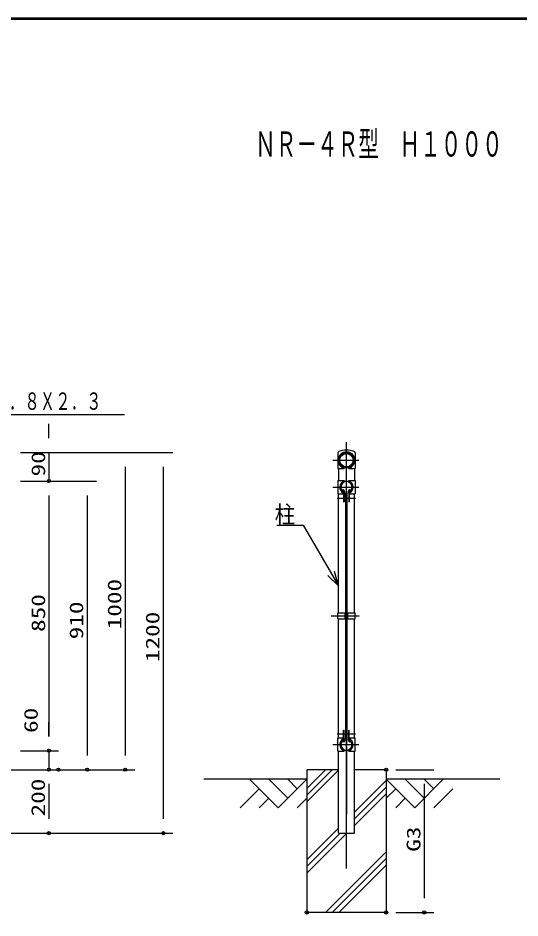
# Model space of a CAD drawing. Units: millimetres, scale not verified. Extents: x -4425 to 4425, y -3150 to 3150.
# Drawn here: x -1390 to 191, y 88 to 2925 of the extents above; entities that cross this region are included whole.
import ezdxf
from ezdxf.enums import TextEntityAlignment as Align

# ---------------------------------------------------------------- set-up
doc = ezdxf.new("R2010")
doc.units = ezdxf.units.MM
doc.header["$LTSCALE"] = 20
doc.header["$PDMODE"] = 32
doc.header["$PDSIZE"] = 10
doc.linetypes.add('USER1', pattern=[50.8, 31.75, -6.35, 6.35, -6.35])
for name, color, linetype, lineweight in [('0-0_1', 7, 'Continuous', 25), ('0-1_EXTCNT-LMEC0', 1, 'Continuous', 25), ('0-5_WAKU', 7, 'Continuous', 25)]:
    doc.layers.add(name, color=color, linetype=linetype, lineweight=lineweight)
doc.layers.add('0-3_DEFPOINTS', color=7, linetype='Continuous')
doc.styles.add('ＭＳ ゴシック', font='')
doc.styles.get('ＭＳ ゴシック').set_extended_font_data('MS Gothic')

msp = doc.modelspace()

# ---------------------------------------------------------------- linework, layer by layer
at = {"layer": '0-0_1', "color": 2}
for p, q in [((-1631.13, 1675.12), (-1054.64, 1675.12)), ((-381.25, 1134.7), (-414.2, 1167.64)), ((-381.25, 1134.7), (-393.31, 1179.7)), ((-480.85, 475.12), (-400.85, 555.12)), ((-422.07, 555.12), (-480.85, 496.33)), ((-381.25, 553.5), (-480.85, 453.9)), ((-230.85, 521.33), (-330.45, 421.73)), ((-330.45, 400.52), (-230.85, 500.12)), ((-230.85, 478.9), (-330.45, 379.3)), ((-381.25, 370.93), (-480.85, 271.33)), ((-480.85, 250.12), (-375.85, 355.12)), ((-355.85, 353.9), (-480.85, 228.9)), ((-230.85, 296.33), (-422.07, 105.12)), ((-400.85, 105.12), (-230.85, 275.12)), ((-230.85, 253.9), (-379.64, 105.12))]:
    msp.add_line(p, q, dxfattribs=at)
at = {"layer": '0-0_1', "color": 3, "linetype": 'USER1'}
for p, q in [((-355.85, 243.65), (-355.85, 1587.57)), ((-398.44, 1530.82), (-316.82, 1530.82)), ((-398.44, 1446.07), (-316.82, 1446.07)), ((-385.12, 1411.52), (-327.44, 1411.52)), ((-403.7, 1040.12), (-315.67, 1040.12)), ((-355.85, 1049.61), (-355.85, 342.87)), ((-385.12, 668.72), (-327.44, 668.72)), ((-398.44, 634.17), (-316.82, 634.17))]:
    msp.add_line(p, q, dxfattribs=at)
at = {"layer": '0-0_1'}
for p, q in [((-383.25, 1553.77), (-383.25, 1504.52)), ((-328.45, 1554.04), (-328.45, 1504.52)), ((-383.25, 1504.52), (-362.85, 1504.52)), ((-381.25, 1504.52), (-381.25, 1467.12)), ((-362.85, 1504.52), (-362.85, 1507.55)), ((-348.85, 1504.52), (-348.85, 1507.55)), ((-348.85, 1504.52), (-328.45, 1504.52)), ((-330.45, 1504.52), (-330.45, 1467.12)), ((-382.85, 1467.12), (-362.85, 1467.12)), ((-382.85, 1467.12), (-382.85, 1425.02)), ((-362.85, 1467.12), (-362.85, 1463.78)), ((-348.85, 1467.12), (-348.85, 1463.78)), ((-348.85, 1467.12), (-328.85, 1467.12)), ((-328.85, 1467.12), (-328.85, 1425.02)), ((-382.85, 1425.02), (-364.85, 1425.02)), ((-381.25, 1049.62), (-381.25, 1425.02)), ((-362.51, 1430.72), (-366.51, 1437.65)), ((-364.85, 1427.04), (-364.85, 1400.02)), ((-362.85, 1428.35), (-362.85, 1400.02)), ((-358.1, 1428.35), (-353.6, 1428.35)), ((-358.1, 651.88), (-358.1, 1428.35)), ((-353.6, 651.88), (-353.6, 1428.35)), ((-349.2, 1430.72), (-345.2, 1437.65)), ((-348.85, 1428.35), (-348.85, 1400.02)), ((-346.85, 1427.04), (-346.85, 1400.02)), ((-346.85, 1425.02), (-328.85, 1425.02)), ((-330.45, 1049.62), (-330.45, 1425.02)), ((-364.85, 1400.02), (-362.85, 1400.02)), ((-348.85, 1400.02), (-346.85, 1400.02)), ((-383.25, 1030.62), (-383.25, 1049.62)), ((-383.25, 1049.62), (-358.1, 1049.62)), ((-383.25, 1030.62), (-358.1, 1030.62)), ((-381.25, 655.22), (-381.25, 1030.62)), ((-360.1, 1030.62), (-360.1, 1049.62)), ((-353.6, 1049.62), (-328.45, 1049.62)), ((-353.6, 1030.62), (-328.45, 1030.62)), ((-351.6, 1030.62), (-351.6, 1049.62)), ((-330.45, 655.22), (-330.45, 1030.62)), ((-328.45, 1030.62), (-328.45, 1049.62)), ((-382.85, 613.12), (-382.85, 655.22)), ((-382.85, 655.22), (-364.85, 655.22)), ((-364.85, 653.2), (-364.85, 680.22)), ((-364.85, 680.22), (-362.85, 680.22)), ((-362.85, 651.88), (-362.85, 680.22)), ((-348.85, 651.88), (-348.85, 680.22)), ((-348.85, 680.22), (-346.85, 680.22)), ((-346.85, 653.2), (-346.85, 680.22)), ((-346.85, 655.22), (-328.85, 655.22)), ((-328.85, 613.12), (-328.85, 655.22)), ((-362.51, 649.51), (-366.51, 642.59)), ((-365.12, 641.79), (-366.51, 642.59)), ((-361.12, 648.71), (-365.12, 641.79)), ((-358.1, 651.88), (-353.6, 651.88)), ((-350.59, 648.71), (-346.59, 641.79)), ((-349.2, 649.51), (-345.2, 642.59)), ((-346.59, 641.79), (-345.2, 642.59)), ((-382.85, 613.12), (-362.85, 613.12)), ((-381.25, 355.12), (-381.25, 613.12)), ((-362.85, 613.12), (-362.85, 616.45)), ((-348.85, 613.12), (-348.85, 616.45)), ((-348.85, 613.12), (-328.85, 613.12)), ((-330.45, 355.12), (-330.45, 613.12)), ((-480.85, 555.12), (-480.85, 105.12)), ((-380.85, 555.12), (-480.85, 555.12)), ((-230.85, 555.12), (-330.85, 555.12)), ((-230.85, 555.12), (-230.85, 105.12)), ((-480.85, 525.12), (-805.19, 525.12)), ((127.26, 525.12), (-230.85, 525.12)), ((-381.25, 355.12), (-330.45, 355.12)), ((-230.85, 105.12), (-480.85, 105.12))]:
    msp.add_line(p, q, dxfattribs=at)
at = {"layer": '0-0_1', "color": 4}
for p, q in [((-660.85, 525.12), (-570.85, 435.12)), ((-600.85, 525.12), (-540.85, 465.12)), ((-480.85, 525.12), (-570.85, 435.12)), ((-540.85, 525.12), (-510.85, 495.12)), ((-230.85, 525.12), (-140.85, 435.12)), ((-170.85, 525.12), (-110.85, 465.12)), ((-50.85, 525.12), (-140.85, 435.12)), ((-110.85, 525.12), (-80.85, 495.12)), ((-630.85, 495.12), (-690.85, 435.12)), ((-200.85, 495.12), (-230.85, 465.12)), ((-20.85, 495.12), (-80.85, 435.12)), ((-600.85, 465.12), (-630.85, 435.12)), ((-480.85, 465.12), (-510.85, 435.12)), ((-170.85, 465.12), (-200.85, 435.12))]:
    msp.add_line(p, q, dxfattribs=at)
at = {"layer": '0-0_1'}
for points in [[(-361.12, 1431.52), (-365.12, 1438.45), (-366.51, 1437.65)], [(-350.59, 1431.52), (-346.59, 1438.45), (-345.2, 1437.65)]]:
    msp.add_lwpolyline(points, dxfattribs=at)
at = {"layer": '0-0_1', "color": 2}
msp.add_lwpolyline([(-575.14, 1326.29), (-491.87, 1326.29), (-381.25, 1134.7)], dxfattribs=at)
at = {"layer": '0-0_1'}
for radius in [24.3, 21.1]:
    msp.add_circle((-355.85, 1530.82), radius, dxfattribs=at)
for centre, radius, start, end in [((-355.48, 1491.68), 71.14, 70.54896, 110.14153), ((-378.25, 1553.77), 5, 110.14153, 180), ((-355.85, 1530.82), 26.3, 285.43582, 253.25802), ((-333.45, 1554.04), 5, 0, 70.54896), ((-362.85, 1516.08), 0.5, 0, 45.00125), ((-355.85, 1446.07), 21.05, 109.4232, 244.68779), ((-355.85, 1446.07), 19.05, 294.23979, 245.76035), ((-355.85, 1446.07), 17.45, 294.23979, 245.76035), ((-355.85, 1446.07), 21.05, 295.31235, 70.57695), ((-362.85, 1430.52), 2, 245.76007, 30.00003), ((-362.85, 1430.52), 0.4, 245.76007, 30.00003), ((-348.85, 1430.52), 2, 150.00012, 294.24009), ((-348.85, 1430.52), 0.4, 150.00012, 294.24009), ((-355.85, 634.17), 21.05, 115.31248, 250.57709), ((-355.85, 634.17), 21.05, 289.42305, 64.68765), ((-355.85, 634.17), 19.05, 114.23993, 65.76051), ((-355.85, 634.17), 17.45, 114.23993, 65.76051), ((-362.85, 649.71), 2, 329.99998, 114.23993), ((-362.85, 649.71), 0.4, 329.99998, 114.23993), ((-348.85, 649.71), 2, 65.76021, 210.00017), ((-348.85, 649.71), 0.4, 65.76021, 210.00017)]:
    msp.add_arc(centre, radius, start, end, dxfattribs=at)
at = {"layer": '0-1_EXTCNT-LMEC0', "color": 2}
for p, q in [((-1292.74, 1600.12), (-1292.74, 1645.12)), ((-1292.74, 1555.12), (-1292.74, 1465.12)), ((-1052.74, 1510.12), (-1052.74, 600.12)), ((-932.74, 1510.12), (-932.74, 400.12)), ((-1292.74, 1420.12), (-1292.74, 1375.12)), ((-1292.74, 1420.12), (-1292.74, 660.12)), ((-1172.74, 1420.12), (-1172.74, 600.12)), ((-1292.74, 660.12), (-1292.74, 705.12)), ((-1292.74, 615.12), (-1292.74, 555.12)), ((-1293.2, 510.12), (-1293.2, 400.12)), ((-1292.74, 510.12), (-1292.74, 465.12)), ((-110.85, 510.12), (-110.85, 150.12))]:
    msp.add_line(p, q, dxfattribs=at)
at = {"layer": '0-1_EXTCNT-LMEC0'}
for p, q in [((-1382.74, 1555.12), (-1262.74, 1555.12)), ((-1382.74, 1555.12), (-1022.74, 1555.12)), ((-1382.74, 1555.12), (-902.74, 1555.12)), ((-1382.74, 1465.12), (-1262.74, 1465.12)), ((-1382.74, 1465.12), (-1262.74, 1465.12)), ((-1382.74, 1465.12), (-1142.74, 1465.12)), ((-1382.74, 615.12), (-1262.74, 615.12)), ((-1382.74, 615.12), (-1262.74, 615.12)), ((-1740.85, 555.12), (-1262.74, 555.12)), ((-1740.85, 555.12), (-1263.2, 555.12)), ((-1382.74, 555.12), (-1022.74, 555.12)), ((-1233.2, 555.12), (-1142.74, 555.12)), ((-200.85, 555.12), (-80.85, 555.12)), ((-1840.45, 355.12), (-1263.2, 355.12)), ((-1840.45, 355.12), (-902.74, 355.12)), ((-200.85, 105.12), (-80.85, 105.12))]:
    msp.add_line(p, q, dxfattribs=at)
at = {"layer": '0-3_DEFPOINTS'}
for p in [(-1292.74, 1465.12), (-1292.74, 615.12), (-1292.74, 555.12), (-1263.2, 555.12), (-1172.74, 555.12), (-1052.74, 555.12), (-230.85, 555.12), (-1293.2, 355.12), (-932.74, 355.12), (-480.85, 105.12), (-230.85, 105.12), (-110.85, 105.12)]:
    msp.add_point(p, dxfattribs=at)
at = {"layer": '0-5_WAKU'}
msp.add_line((-4047.8, 2923.03), (4198.2, 2923.03), dxfattribs=at)
msp.add_lwpolyline([(-4049.8, 2925.03), (4200.2, 2925.03), (4200.2, -2924.97), (-4049.8, -2924.97)], close=True, dxfattribs=at)
msp.add_lwpolyline([(-4045.8, -2920.97), (-4045.8, 2921.03), (4196.2, 2921.03)], dxfattribs=at)

# ---------------------------------------------------------------- texts
at = {"layer": '0-0_1', "style": 'ＭＳ ゴシック'}
for s, height, width, p in [('ＮＲ－４Ｒ型\u3000Ｈ１０００', 79.38, 0.6, (-643.48, 2464.34)), ('柱Φ５０．８Ｘ２．３', 54.84, 0.65, (-1603.65, 1673.21)), ('柱', 54.84, 0.85, (-581.75, 1315.75))]:
    msp.add_text(s, height=height, dxfattribs=dict(at, width=width)).set_placement(p, align=Align.BOTTOM_LEFT)
at = {"layer": '0-1_EXTCNT-LMEC0', "color": 3, "style": 'ＭＳ ゴシック', "width": 1.35}
for s, p in [('90', (-1291.92, 1479.74)), ('1000', (-1051.92, 997.74)), ('850', (-1291.92, 989.49)), ('910', (-1171.92, 966.24)), ('1200', (-931.92, 894.37)), ('60', (-1315.08, 671.04)), ('200', (-1292.37, 407.87)), ('G3', (-110.03, 296.37))]:
    msp.add_text(s, height=43.26, rotation=90, dxfattribs=at).set_placement(p, align=Align.BOTTOM_LEFT)

doc.saveas('drawing.dxf')
